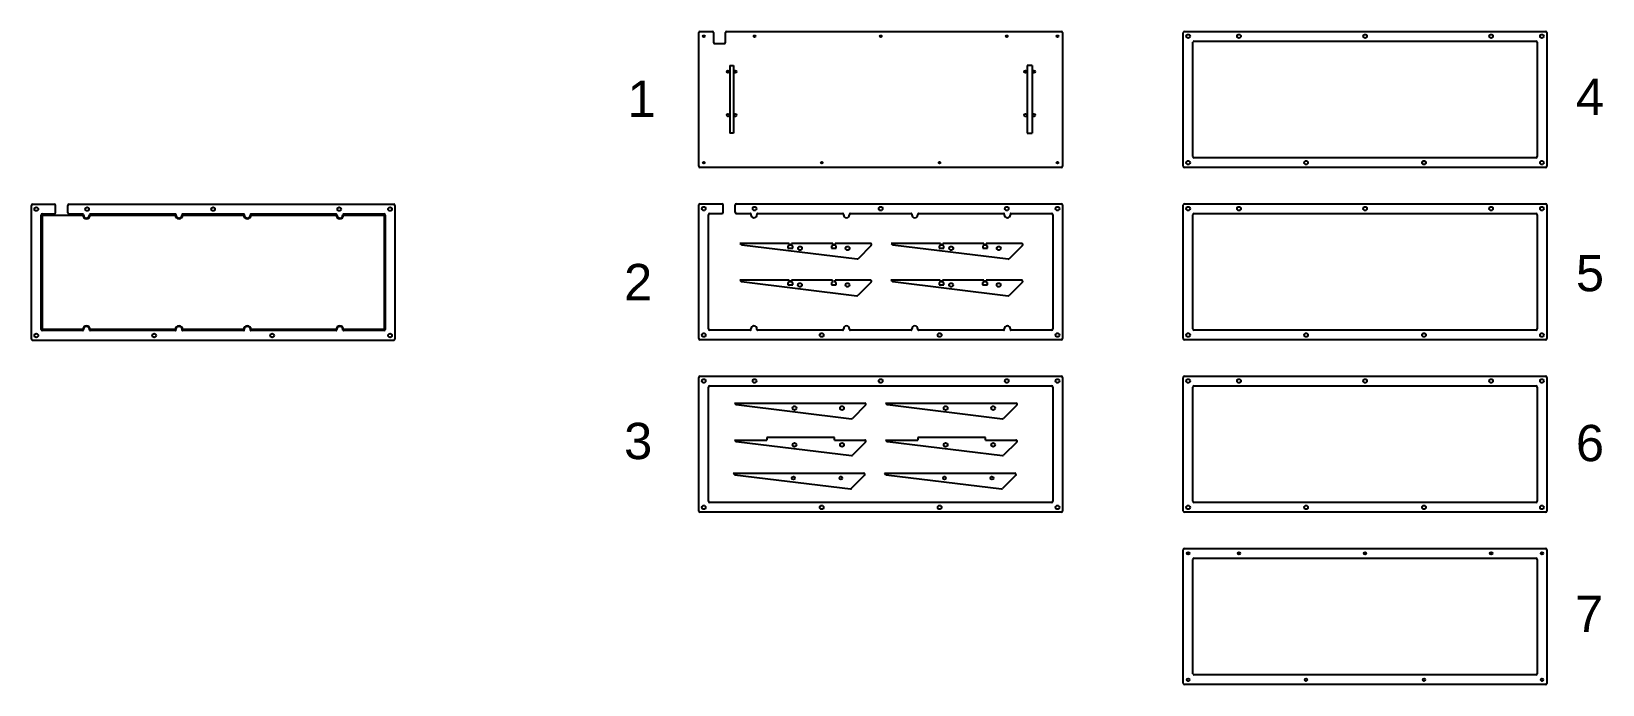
# Model space of a CAD drawing. Header units: millimetres. Extents: x -552 to 747, y 428 to 968.
import ezdxf

# ---------------------------------------------------------------- set-up
doc = ezdxf.new("R2010")
doc.units = ezdxf.units.MM
doc.header["$MEASUREMENT"] = 0
doc.styles.get("Standard").update_dxf_attribs({"font": 'arial.ttf'})

msp = doc.modelspace()

# ---------------------------------------------------------------- linework, layer by layer
for p, q in [((0, 856), (0, 966.5)), ((1, 967.5), (11, 967.5)), ((12, 966.5), (12, 958.5)), ((22, 958.5), (22, 966.5)), ((23, 967.5), (299.5, 967.5)), ((300.5, 966.5), (300.5, 856)), ((400.5, 856), (400.5, 966.5)), ((401.5, 967.5), (700, 967.5)), ((701, 966.5), (701, 856)), ((13, 957.5), (21, 957.5)), ((408.5, 864), (408.5, 958.5)), ((409.5, 959.5), (692, 959.5)), ((693, 958.5), (693, 864)), ((25.5, 939.3), (25.5, 883.3)), ((25.5, 939.3), (28.5, 939.3)), ((28.5, 939.3), (28.5, 883.3)), ((275.5, 939.3), (271.5, 939.3)), ((271.5, 939.3), (271.5, 883.3)), ((275.5, 939.3), (275.5, 883.3)), ((28.5, 883.3), (25.5, 883.3)), ((271.5, 883.3), (275.5, 883.3)), ((692, 863), (409.5, 863)), ((299.5, 855), (1, 855)), ((700, 855), (401.5, 855)), ((-551.9, 713.1), (-551.9, 823.6)), ((-550.9, 824.6), (-532.9, 824.6)), ((-531.9, 817.6), (-531.9, 823.6)), ((-521.9, 817.6), (-521.9, 823.6)), ((-520.9, 824.6), (-252.4, 824.6)), ((-251.4, 823.6), (-251.4, 713.1)), ((0, 713.5), (0, 824)), ((1, 825), (19, 825)), ((20, 818), (20, 824)), ((30, 818), (30, 824)), ((31, 825), (299.5, 825)), ((300.5, 824), (300.5, 713.5)), ((400.5, 713.5), (400.5, 824)), ((401.5, 825), (700, 825)), ((701, 824), (701, 713.5)), ((-543.9, 721.1), (-543.9, 815.6)), ((-542.9, 816.6), (-532.9, 816.6)), ((-520.9, 816.6), (-509.4, 816.6)), ((-508.9, 816.1), (-508.9, 815.6)), ((-503.9, 816.1), (-503.9, 815.6)), ((-503.4, 816.6), (-432.9, 816.6)), ((-432.4, 816.1), (-432.4, 815.6)), ((-427.4, 816.1), (-427.4, 815.6)), ((-426.9, 816.6), (-376.4, 816.6)), ((-375.9, 816.1), (-375.9, 815.6)), ((-370.9, 816.1), (-370.9, 815.6)), ((-370.4, 816.6), (-299.9, 816.6)), ((-299.4, 816.1), (-299.4, 815.6)), ((-294.4, 816.1), (-294.4, 815.6)), ((-293.9, 816.6), (-260.4, 816.6)), ((-259.4, 815.6), (-259.4, 721.1)), ((8, 721.5), (8, 816)), ((9, 817), (19, 817)), ((31, 817), (42.5, 817)), ((43, 816.5), (43, 816)), ((48, 816.5), (48, 816)), ((48.5, 817), (119, 817)), ((119.5, 816.5), (119.5, 816)), ((124.5, 816.5), (124.5, 816)), ((125, 817), (175.5, 817)), ((176, 816.5), (176, 816)), ((181, 816.5), (181, 816)), ((181.5, 817), (252, 817)), ((252.5, 816.5), (252.5, 816)), ((257.5, 816.5), (257.5, 816)), ((258, 817), (291.5, 817)), ((292.5, 816), (292.5, 721.5)), ((408.5, 721.5), (408.5, 816)), ((409.5, 817), (692, 817)), ((693, 816), (693, 721.5)), ((33.9, 792.2), (34.8, 791.3)), ((74.6, 792.2), (33.9, 792.2)), ((35.4, 791.1), (130.7, 779.4)), ((74.6, 790.2), (73.6, 790.2)), ((73.6, 790.2), (73.6, 788.2)), ((73.6, 788.2), (77.6, 788.2)), ((74.6, 792.2), (74.6, 790.2)), ((76.6, 790.2), (76.6, 792.2)), ((110.6, 792.2), (76.6, 792.2)), ((77.6, 790.2), (76.6, 790.2)), ((77.6, 788.2), (77.6, 790.2)), ((110.6, 790.2), (109.6, 790.2)), ((109.6, 790.2), (109.6, 788.2)), ((109.6, 788.2), (113.6, 788.2)), ((110.6, 792.2), (110.6, 790.2)), ((112.6, 790.2), (112.6, 792.2)), ((141.8, 792.2), (112.6, 792.2)), ((113.6, 790.2), (112.6, 790.2)), ((113.6, 788.2), (113.6, 790.2)), ((142.5, 790.5), (131.6, 779.6)), ((158.9, 792.2), (159.8, 791.3)), ((199.6, 792.2), (158.9, 792.2)), ((160.4, 791.1), (255.7, 779.4)), ((199.6, 790.2), (198.6, 790.2)), ((198.6, 790.2), (198.6, 788.2)), ((198.6, 788.2), (202.6, 788.2)), ((199.6, 792.2), (199.6, 790.2)), ((201.6, 790.2), (201.6, 792.2)), ((235.6, 792.2), (201.6, 792.2)), ((202.6, 790.2), (201.6, 790.2)), ((202.6, 788.2), (202.6, 790.2)), ((235.6, 790.2), (234.6, 790.2)), ((234.6, 790.2), (234.6, 788.2)), ((234.6, 788.2), (238.6, 788.2)), ((235.6, 792.2), (235.6, 790.2)), ((237.6, 790.2), (237.6, 792.2)), ((266.8, 792.2), (237.6, 792.2)), ((238.6, 790.2), (237.6, 790.2)), ((238.6, 788.2), (238.6, 790.2)), ((267.5, 790.5), (256.6, 779.6)), ((33.8, 761.9), (34.7, 761)), ((74.5, 761.9), (33.8, 761.9)), ((35.3, 760.7), (130.6, 749)), ((74.5, 759.9), (73.5, 759.9)), ((73.5, 759.9), (73.5, 757.9)), ((73.5, 757.9), (77.5, 757.9)), ((74.5, 761.9), (74.5, 759.9)), ((76.5, 759.9), (76.5, 761.9)), ((110.5, 761.9), (76.5, 761.9)), ((77.5, 759.9), (76.5, 759.9)), ((77.5, 757.9), (77.5, 759.9)), ((110.5, 759.9), (109.5, 759.9)), ((109.5, 759.9), (109.5, 757.9)), ((109.5, 757.9), (113.5, 757.9)), ((110.5, 761.9), (110.5, 759.9)), ((112.5, 759.9), (112.5, 761.9)), ((141.7, 761.9), (112.5, 761.9)), ((113.5, 759.9), (112.5, 759.9)), ((113.5, 757.9), (113.5, 759.9)), ((142.4, 760.2), (131.5, 749.3)), ((158.8, 761.9), (159.7, 761)), ((199.5, 761.9), (158.8, 761.9)), ((160.3, 760.7), (255.6, 749)), ((199.5, 759.9), (198.5, 759.9)), ((198.5, 759.9), (198.5, 757.9)), ((198.5, 757.9), (202.5, 757.9)), ((199.5, 761.9), (199.5, 759.9)), ((201.5, 759.9), (201.5, 761.9)), ((235.5, 761.9), (201.5, 761.9)), ((202.5, 759.9), (201.5, 759.9)), ((202.5, 757.9), (202.5, 759.9)), ((235.5, 759.9), (234.5, 759.9)), ((234.5, 759.9), (234.5, 757.9)), ((234.5, 757.9), (238.5, 757.9)), ((235.5, 761.9), (235.5, 759.9)), ((237.5, 759.9), (237.5, 761.9)), ((266.7, 761.9), (237.5, 761.9)), ((238.5, 759.9), (237.5, 759.9)), ((238.5, 757.9), (238.5, 759.9)), ((267.4, 760.2), (256.5, 749.3)), ((-509.4, 720.1), (-542.9, 720.1)), ((-508.9, 720.6), (-508.9, 721.1)), ((-503.9, 720.6), (-503.9, 721.1)), ((-432.9, 720.1), (-503.4, 720.1)), ((-432.4, 720.6), (-432.4, 721.1)), ((-427.4, 720.6), (-427.4, 721.1)), ((-376.4, 720.1), (-426.9, 720.1)), ((-375.9, 720.6), (-375.9, 721.1)), ((-370.9, 720.6), (-370.9, 721.1)), ((-299.9, 720.1), (-370.4, 720.1)), ((-299.4, 720.6), (-299.4, 721.1)), ((-294.4, 720.6), (-294.4, 721.1)), ((-260.4, 720.1), (-293.9, 720.1)), ((42.5, 720.5), (9, 720.5)), ((43, 721), (43, 721.5)), ((48, 721), (48, 721.5)), ((119, 720.5), (48.5, 720.5)), ((119.5, 721), (119.5, 721.5)), ((124.5, 721), (124.5, 721.5)), ((175.5, 720.5), (125, 720.5)), ((176, 721), (176, 721.5)), ((181, 721), (181, 721.5)), ((252, 720.5), (181.5, 720.5)), ((252.5, 721), (252.5, 721.5)), ((257.5, 721), (257.5, 721.5)), ((291.5, 720.5), (258, 720.5)), ((692, 720.5), (409.5, 720.5)), ((-252.4, 712.1), (-550.9, 712.1)), ((299.5, 712.5), (1, 712.5)), ((700, 712.5), (401.5, 712.5)), ((0, 571), (0, 681.5)), ((1, 682.5), (299.5, 682.5)), ((300.5, 681.5), (300.5, 571)), ((400.5, 571), (400.5, 681.5)), ((401.5, 682.5), (700, 682.5)), ((701, 681.5), (701, 571)), ((8, 579), (8, 673.5)), ((9, 674.5), (291.5, 674.5)), ((292.5, 673.5), (292.5, 579)), ((408.5, 579), (408.5, 673.5)), ((409.5, 674.5), (692, 674.5)), ((693, 673.5), (693, 579)), ((29.3, 660.1), (137.1, 660.1)), ((29.3, 660.1), (30.2, 659.3)), ((30.8, 659), (126.1, 647.3)), ((137.8, 658.4), (126.9, 647.5)), ((154.3, 660.1), (262.1, 660.1)), ((154.3, 660.1), (155.2, 659.3)), ((155.8, 659), (251.1, 647.3)), ((262.8, 658.4), (251.9, 647.5)), ((29.3, 629.7), (30.2, 628.8)), ((29.3, 629.7), (56, 629.7)), ((30.8, 628.6), (126.1, 616.8)), ((112, 631.7), (56, 631.7)), ((56, 631.7), (56, 629.7)), ((112, 629.7), (112, 631.7)), ((112, 629.7), (137.1, 629.7)), ((137.8, 628), (126.9, 617.1)), ((154.3, 629.7), (155.2, 628.8)), ((154.3, 629.7), (181, 629.7)), ((155.8, 628.6), (251.1, 616.8)), ((237, 631.7), (181, 631.7)), ((181, 631.7), (181, 629.7)), ((237, 629.7), (237, 631.7)), ((237, 629.7), (262.1, 629.7)), ((262.8, 628), (251.9, 617.1)), ((28.4, 602.2), (136.2, 602.2)), ((28.4, 602.2), (29.3, 601.3)), ((29.8, 601), (125.2, 589.3)), ((136.9, 600.5), (126, 589.6)), ((153.4, 602.2), (261.2, 602.2)), ((153.4, 602.2), (154.3, 601.3)), ((154.8, 601), (250.2, 589.3)), ((261.9, 600.5), (251, 589.6)), ((291.5, 578), (9, 578)), ((692, 578), (409.5, 578)), ((299.5, 570), (1, 570)), ((700, 570), (401.5, 570)), ((400.5, 428.5), (400.5, 539)), ((401.5, 540), (700, 540)), ((701, 539), (701, 428.5)), ((408.5, 436.5), (408.5, 531)), ((409.5, 532), (692, 532)), ((693, 531), (693, 436.5)), ((692, 435.5), (409.5, 435.5)), ((700, 427.5), (401.5, 427.5))]:
    msp.add_line(p, q)
for points in [[(-509.4, 721.1), (-542.9, 721.1), (-542.9, 815.6), (-509.4, 815.6)], [(-503.4, 815.6), (-432.9, 815.6)], [(-426.9, 815.6), (-376.4, 815.6)], [(-370.4, 815.6), (-299.9, 815.6)], [(-293.9, 815.6), (-260.4, 815.6), (-260.4, 721.1), (-293.9, 721.1)], [(-432.9, 721.1), (-503.4, 721.1)], [(-376.4, 721.1), (-426.9, 721.1)], [(-299.9, 721.1), (-370.4, 721.1)]]:
    msp.add_lwpolyline(points)
for centre, radius in [((4, 963.5), 0.75), ((46, 963.5), 0.75), ((150.3, 963.5), 0.75), ((254.5, 963.5), 0.75), ((296.5, 963.5), 0.75), ((404.5, 963.5), 1.55), ((446.5, 963.5), 1.55), ((550.8, 963.5), 1.55), ((655, 963.5), 1.55), ((697, 963.5), 1.55), ((24, 934.3), 1), ((30, 934.3), 1), ((270, 934.3), 1), ((277, 934.3), 1), ((24, 898.3), 1), ((30, 898.3), 1), ((270, 898.3), 1), ((277, 898.3), 1), ((4, 859), 0.75), ((101.5, 859), 0.75), ((199, 859), 0.75), ((296.5, 859), 0.75), ((404.5, 859), 1.55), ((502, 859), 1.55), ((599.5, 859), 1.55), ((697, 859), 1.55), ((-547.9, 820.6), 1.55), ((-505.9, 820.6), 1.55), ((-401.7, 820.6), 1.55), ((-297.4, 820.6), 1.55), ((-255.4, 820.6), 1.55), ((4, 821), 1.55), ((46, 821), 1.55), ((150.3, 821), 1.55), ((254.5, 821), 1.55), ((296.5, 821), 1.55), ((404.5, 821), 1.55), ((446.5, 821), 1.55), ((550.8, 821), 1.55), ((655, 821), 1.55), ((697, 821), 1.55), ((83.6, 788.2), 1.6), ((122.9, 788.2), 1.6), ((208.6, 788.2), 1.6), ((247.9, 788.2), 1.6), ((83.5, 757.9), 1.6), ((122.8, 757.9), 1.6), ((208.5, 757.9), 1.6), ((247.8, 757.9), 1.6), ((-547.9, 716.1), 1.55), ((-450.4, 716.1), 1.55), ((-352.9, 716.1), 1.55), ((-255.4, 716.1), 1.55), ((4, 716.5), 1.55), ((101.5, 716.5), 1.55), ((199, 716.5), 1.55), ((296.5, 716.5), 1.55), ((404.5, 716.5), 1.55), ((502, 716.5), 1.55), ((599.5, 716.5), 1.55), ((697, 716.5), 1.55), ((4, 678.5), 1.55), ((46, 678.5), 1.55), ((150.3, 678.5), 1.55), ((254.5, 678.5), 1.55), ((296.5, 678.5), 1.55), ((404.5, 678.5), 1.55), ((446.5, 678.5), 1.55), ((550.8, 678.5), 1.55), ((655, 678.5), 1.55), ((697, 678.5), 1.55), ((79, 656.1), 1.6), ((118.3, 656.1), 1.6), ((204, 656.1), 1.6), ((243.3, 656.1), 1.6), ((79, 625.7), 1.6), ((118.3, 625.7), 1.6), ((204, 625.7), 1.6), ((243.3, 625.7), 1.6), ((78.1, 598.2), 1.25), ((117.3, 598.2), 1.25), ((203.1, 598.2), 1.25), ((242.3, 598.2), 1.25), ((4, 574), 1.55), ((101.5, 574), 1.55), ((199, 574), 1.55), ((296.5, 574), 1.55), ((404.5, 574), 1.55), ((502, 574), 1.55), ((599.5, 574), 1.55), ((697, 574), 1.55), ((404.5, 536), 1.05), ((446.5, 536), 1.05), ((550.8, 536), 1.05), ((655, 536), 1.05), ((697, 536), 1.05), ((404.5, 431.5), 1.05), ((502, 431.5), 1.05), ((599.5, 431.5), 1.05), ((697, 431.5), 1.05)]:
    msp.add_circle(centre, radius)
for centre, radius, start, end in [((1, 966.5), 1, 90, 180), ((11, 966.5), 1, 0, 90), ((23, 966.5), 1, 90, 180), ((299.5, 966.5), 1, 0, 90), ((401.5, 966.5), 1, 90, 180), ((700, 966.5), 1, 0, 90), ((13, 958.5), 1, 180, 270), ((21, 958.5), 1, 270, 0), ((409.5, 958.5), 1, 90, 180), ((692, 958.5), 1, 0, 90), ((409.5, 864), 1, 180, 270), ((692, 864), 1, 270, 0), ((1, 856), 1, 180, 270), ((299.5, 856), 1, 270, 0), ((401.5, 856), 1, 180, 270), ((700, 856), 1, 270, 0), ((-550.9, 823.6), 1, 90, 180), ((-532.9, 823.6), 1, 0, 90), ((-520.9, 823.6), 1, 90, 180), ((-252.4, 823.6), 1, 0, 90), ((1, 824), 1, 90, 180), ((19, 824), 1, 0, 90), ((31, 824), 1, 90, 180), ((299.5, 824), 1, 0, 90), ((401.5, 824), 1, 90, 180), ((700, 824), 1, 0, 90), ((-542.9, 815.6), 1, 90, 180), ((-532.9, 817.6), 1, 270, 0), ((-520.9, 817.6), 1, 180, 270), ((-509.4, 816.1), 0.5, 0, 90), ((-506.4, 815.6), 3, 180, 0), ((-506.4, 815.6), 2.5, 180, 0), ((-503.4, 816.1), 0.5, 90, 180), ((-432.9, 816.1), 0.5, 0, 90), ((-429.9, 815.6), 3, 180, 0), ((-429.9, 815.6), 2.5, 180, 0), ((-426.9, 816.1), 0.5, 90, 180), ((-376.4, 816.1), 0.5, 0, 90), ((-373.4, 815.6), 3, 180, 0), ((-373.4, 815.6), 2.5, 180, 0), ((-370.4, 816.1), 0.5, 90, 180), ((-299.9, 816.1), 0.5, 0, 90), ((-296.9, 815.6), 3, 180, 0), ((-296.9, 815.6), 2.5, 180, 0), ((-293.9, 816.1), 0.5, 90, 180), ((-260.4, 815.6), 1, 0, 90), ((9, 816), 1, 90, 180), ((19, 818), 1, 270, 0), ((31, 818), 1, 180, 270), ((42.5, 816.5), 0.5, 0, 90), ((45.5, 816), 2.5, 180, 0), ((48.5, 816.5), 0.5, 90, 180), ((119, 816.5), 0.5, 0, 90), ((122, 816), 2.5, 180, 0), ((125, 816.5), 0.5, 90, 180), ((175.5, 816.5), 0.5, 0, 90), ((178.5, 816), 2.5, 180, 0), ((181.5, 816.5), 0.5, 90, 180), ((252, 816.5), 0.5, 0, 90), ((255, 816), 2.5, 180, 0), ((258, 816.5), 0.5, 90, 180), ((291.5, 816), 1, 0, 90), ((409.5, 816), 1, 90, 180), ((692, 816), 1, 0, 90), ((35.5, 792.1), 1, 225, 263), ((130.9, 780.3), 1, 263, 315), ((141.8, 791.2), 1, 315, 90), ((160.5, 792.1), 1, 225, 263), ((255.9, 780.3), 1, 263, 315), ((266.8, 791.2), 1, 315, 90), ((35.4, 761.7), 1, 225, 263), ((141.7, 760.9), 1, 315, 90), ((160.4, 761.7), 1, 225, 263), ((266.7, 760.9), 1, 315, 90), ((130.8, 750), 1, 263, 315), ((255.8, 750), 1, 263, 315), ((-542.9, 721.1), 1, 180, 270), ((-506.4, 721.1), 3, 0, 180), ((-509.4, 720.6), 0.5, 270, 0), ((-506.4, 721.1), 2.5, 0, 180), ((-503.4, 720.6), 0.5, 180, 270), ((-429.9, 721.1), 3, 0, 180), ((-432.9, 720.6), 0.5, 270, 0), ((-429.9, 721.1), 2.5, 0, 180), ((-426.9, 720.6), 0.5, 180, 270), ((-373.4, 721.1), 3, 0, 180), ((-376.4, 720.6), 0.5, 270, 0), ((-373.4, 721.1), 2.5, 0, 180), ((-370.4, 720.6), 0.5, 180, 270), ((-296.9, 721.1), 3, 0, 180), ((-299.9, 720.6), 0.5, 270, 0), ((-296.9, 721.1), 2.5, 0, 180), ((-293.9, 720.6), 0.5, 180, 270), ((-260.4, 721.1), 1, 270, 0), ((9, 721.5), 1, 180, 270), ((42.5, 721), 0.5, 270, 0), ((45.5, 721.5), 2.5, 0, 180), ((48.5, 721), 0.5, 180, 270), ((119, 721), 0.5, 270, 0), ((122, 721.5), 2.5, 0, 180), ((125, 721), 0.5, 180, 270), ((175.5, 721), 0.5, 270, 0), ((178.5, 721.5), 2.5, 0, 180), ((181.5, 721), 0.5, 180, 270), ((252, 721), 0.5, 270, 0), ((255, 721.5), 2.5, 0, 180), ((258, 721), 0.5, 180, 270), ((291.5, 721.5), 1, 270, 0), ((409.5, 721.5), 1, 180, 270), ((692, 721.5), 1, 270, 0), ((-550.9, 713.1), 1, 180, 270), ((-252.4, 713.1), 1, 270, 0), ((1, 713.5), 1, 180, 270), ((299.5, 713.5), 1, 270, 0), ((401.5, 713.5), 1, 180, 270), ((700, 713.5), 1, 270, 0), ((1, 681.5), 1, 90, 180), ((299.5, 681.5), 1, 0, 90), ((401.5, 681.5), 1, 90, 180), ((700, 681.5), 1, 0, 90), ((9, 673.5), 1, 90, 180), ((291.5, 673.5), 1, 0, 90), ((409.5, 673.5), 1, 90, 180), ((692, 673.5), 1, 0, 90), ((30.9, 660), 1, 225, 263), ((137.1, 659.1), 1, 315, 90), ((155.9, 660), 1, 225, 263), ((262.1, 659.1), 1, 315, 90), ((126.2, 648.3), 1, 263, 315), ((251.2, 648.3), 1, 263, 315), ((30.9, 629.5), 1, 225, 263), ((137.1, 628.7), 1, 315, 90), ((155.9, 629.5), 1, 225, 263), ((262.1, 628.7), 1, 315, 90), ((126.2, 617.8), 1, 263, 315), ((251.2, 617.8), 1, 263, 315), ((30, 602), 1, 225, 263), ((136.2, 601.2), 1, 315, 90), ((155, 602), 1, 225, 263), ((261.2, 601.2), 1, 315, 90), ((125.3, 590.3), 1, 263, 315), ((250.3, 590.3), 1, 263, 315), ((9, 579), 1, 180, 270), ((291.5, 579), 1, 270, 0), ((409.5, 579), 1, 180, 270), ((692, 579), 1, 270, 0), ((1, 571), 1, 180, 270), ((299.5, 571), 1, 270, 0), ((401.5, 571), 1, 180, 270), ((700, 571), 1, 270, 0), ((401.5, 539), 1, 90, 180), ((700, 539), 1, 0, 90), ((409.5, 531), 1, 90, 180), ((692, 531), 1, 0, 90), ((409.5, 436.5), 1, 180, 270), ((692, 436.5), 1, 270, 0), ((401.5, 428.5), 1, 180, 270), ((700, 428.5), 1, 270, 0)]:
    msp.add_arc(centre, radius, start, end)

# ---------------------------------------------------------------- texts
at = {"char_height": 30, "attachment_point": 1}
for s, insert in [('1', (-59.1, 926.8)), ('4', (725.1, 928.5)), ('5', (725.1, 782.7)), ('2', (-61.9, 775.3)), ('3', (-61.9, 643.9)), ('6', (725.1, 642.2)), ('7', (724.4, 500.9))]:
    msp.add_mtext_dynamic_manual_height_columns(s, width=35.719, gutter_width=1, heights=[0], dxfattribs=dict(at, insert=insert))

doc.saveas('drawing.dxf')
